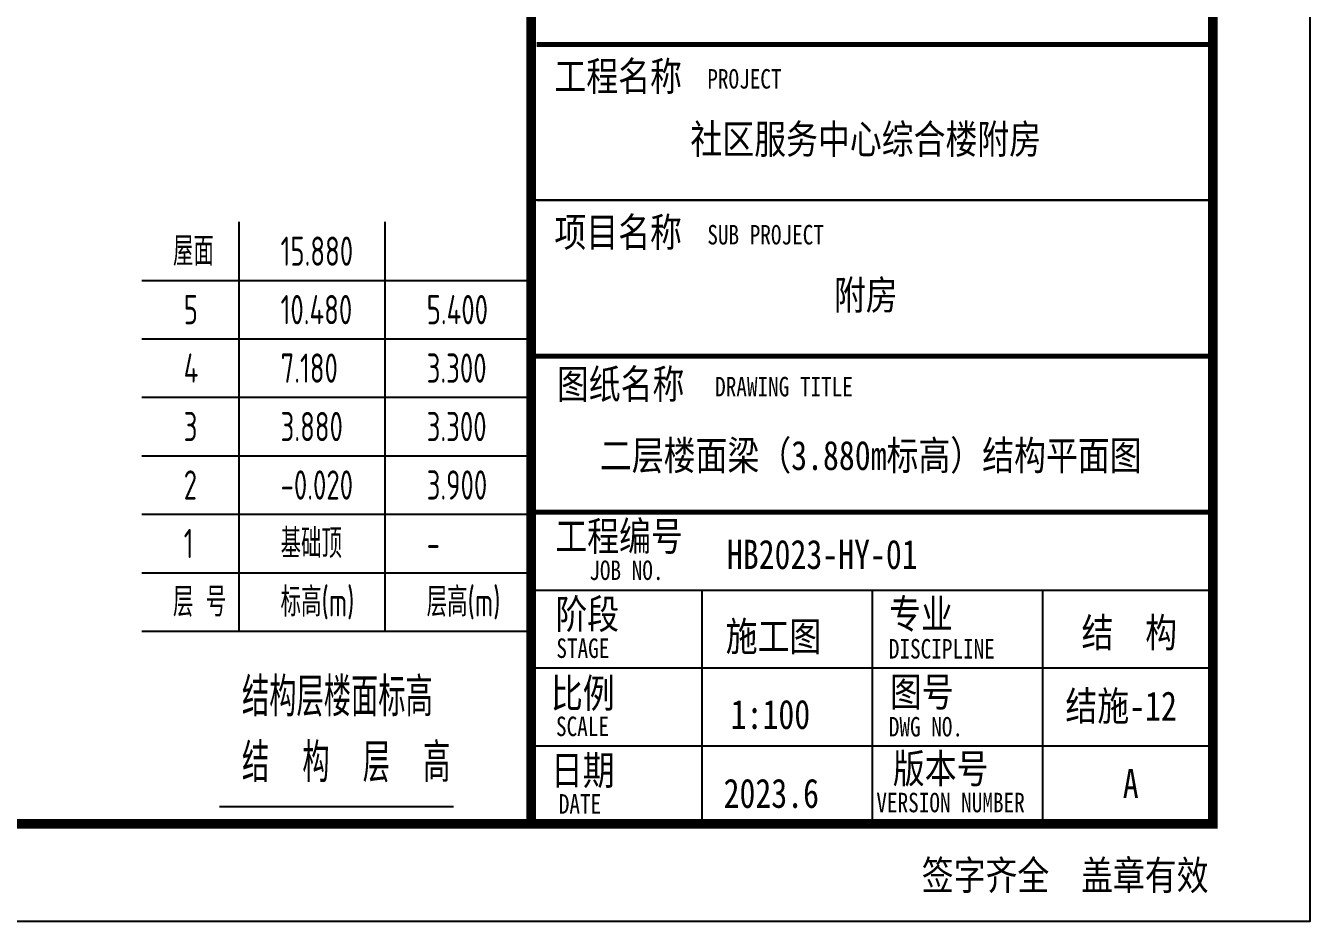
# Model space of a CAD drawing. Extents: x 1051052 to 1482120, y -981644 to -673261.
# Drawn here: x 1208206 to 1221397, y -981644 to -972452 of the extents above; entities that cross this region are included whole.
import ezdxf
from ezdxf.enums import TextEntityAlignment as Align

# ---------------------------------------------------------------- set-up
doc = ezdxf.new("R2010")
doc.units = 0
doc.header["$LTSCALE"] = 1000
doc.header["$MEASUREMENT"] = 0
doc.layers.add('TITLE', color=7, linetype='Continuous', lineweight=25)
for name, color, linetype in [('TK', 142, 'Continuous'), ('XM', 7, 'Continuous'), ('填充', 8, 'Continuous')]:
    doc.layers.add(name, color=color, linetype=linetype)
doc.styles.add('FromPkpm', font='Pkpmeng', dxfattribs={"width": 0.7, "bigfont": 'hztxt'})
doc.styles.add('HYZT1', font='', dxfattribs={"width": 0.8})
doc.styles.add('TSSD_Dimension', font='Tssdeng.shx', dxfattribs={"width": 0.7, "bigfont": 'Hztxt.shx'})
doc.styles.get('HYZT1').set_extended_font_data('SimSun')

# ---------------------------------------------------------------- blocks, each defined once
blk = doc.blocks.new('A$C05385F37')
at = {"layer": 'TK'}
for p, q in [((-1000, -34600), (-8000, -34600)), ((-7944, -34600), (-1000, -34600)), ((-8000, -36200), (-1000, -36200)), ((-8000, -36200), (-1000, -36200)), ((-1000, -36200), (-8000, -36200)), ((-8000, -36200), (-1000, -36200)), ((-8000, -36200), (-2830, -36200)), ((-8000, -36200), (-1000, -36200)), ((-8000, -36200), (-1000, -36200)), ((-8000, -38600), (-1000, -38600)), ((-8000, -38600), (-1000, -38600)), ((-6250, -38600), (-6250, -41000)), ((-4500, -38600), (-4500, -41000)), ((-2750, -38600), (-2750, -41000)), ((-8000, -39400), (-1000, -39400)), ((-8000, -40200), (-1000, -40200))]:
    blk.add_line(p, q, dxfattribs=at)
for points, const_width in [([(-8000, -1000), (-8000, -41000)], 100), ([(-1000, -33000), (-7944, -33000)], 50), ([(-8000, -36200), (-1000, -36200)], 50), ([(-7944, -36200), (-1000, -36200)], 50), ([(-8000, -37800), (-1000, -37800)], 50)]:
    blk.add_lwpolyline(points, dxfattribs=dict(at, const_width=const_width))
at = {"layer": 'TK', "style": 'HYZT1', "width": 0.8}
for s, height, p in [('工程名称', 300, (-7762, -33477)), ('PROJECT', 200, (-6192, -33453)), ('项目名称', 300, (-7762, -35077)), ('SUB PROJECT', 200, (-6192, -35053)), ('图纸名称', 300, (-7737, -36636)), ('DRAWING TITLE', 200, (-6112, -36612)), ('工程编号', 300, (-7753, -38197)), ('JOB NO.', 200, (-7404, -38497)), ('阶段', 300, (-7753, -38997)), ('专业', 300, (-4325, -38995)), ('STAGE', 200, (-7742, -39297)), ('DISCIPLINE', 200, (-4328, -39303)), ('比例', 300, (-7798, -39809)), ('图号', 300, (-4317, -39795)), ('SCALE', 200, (-7746, -40099)), ('DWG NO.', 200, (-4328, -40103)), ('日期', 300, (-7798, -40600)), ('版本号', 300, (-4287, -40582)), ('DATE', 200, (-7717, -40895)), ('VERSION NUMBER', 200, (-4456, -40881)), ('签字齐全  盖章有效', 300, (-3990, -41678))]:
    blk.add_text(s, height=height, dxfattribs=at).set_placement(p)
blk = doc.blocks.new('A2K')
at = {"layer": 'TK'}
blk.add_lwpolyline([(0, 0), (59400, 0), (59400, 42000), (0, 42000)], close=True, dxfattribs=at)
at = {"layer": 'TK', "const_width": 100}
blk.add_lwpolyline([(2500, 1000), (58400, 1000), (58400, 41000), (2500, 41000)], close=True, dxfattribs=at)
at = {"color": 4}
blk.add_blockref('A$C05385F37', (59400, 42000), dxfattribs=at)
at = {"layer": 'XM', "style": 'HYZT1', "width": 0.8}
for s, p in [('社区服务中心综合楼附房', (54835, 8028)), ('附房', (54835, 6428))]:
    blk.add_text(s, height=300, dxfattribs=at).set_placement(p, align=Align.MIDDLE_CENTER)
for s, p in [('HB2023-HY-01', (53409, 3616)), ('施工图', (53397, 2774)), ('结  构', (57051, 2813)), ('1:100', (53448, 1974)), ('2023.6', (53375, 1164)), ('A', (57474, 1264))]:
    blk.add_text(s, height=300, dxfattribs=at).set_placement(p)

msp = doc.modelspace()

# ---------------------------------------------------------------- linework, layer by layer
at = {"layer": 'TITLE'}
for p, q in [((1210397.337, -978665.9), (1210397.337, -974465.9)), ((1211897.337, -978665.9), (1211897.337, -974465.9)), ((1209397.337, -975065.9), (1213397.337, -975065.9)), ((1209397.337, -975665.9), (1213397.337, -975665.9)), ((1209397.337, -976265.9), (1213397.337, -976265.9)), ((1209397.337, -976865.9), (1213397.337, -976865.9)), ((1209397.337, -977465.9), (1213397.337, -977465.9)), ((1209397.337, -978065.9), (1213397.337, -978065.9)), ((1209397.337, -978665.9), (1213397.337, -978665.9)), ((1210197.337, -980465.9), (1212597.337, -980465.9))]:
    msp.add_line(p, q, dxfattribs=at)

# ---------------------------------------------------------------- block references
at = {"layer": '填充'}
msp.add_blockref('A2K', (1161997.337, -981643.929), dxfattribs=at)

# ---------------------------------------------------------------- texts
at = {"layer": 'TITLE', "width": 0.7}
for s, height, style, p in [('屋面', 300, 'TSSD_Dimension', (1209718.168, -974765.9)), ('15.880', 300, 'TSSD_Dimension', (1210823.457, -974765.9)), ('5', 300, 'TSSD_Dimension', (1209828.427, -975365.9)), ('10.480', 300, 'TSSD_Dimension', (1210823.457, -975365.9)), ('5.400', 300, 'TSSD_Dimension', (1212323.457, -975365.9)), ('4', 300, 'TSSD_Dimension', (1209828.427, -975965.9)), ('7.180', 300, 'TSSD_Dimension', (1210823.457, -975965.9)), ('3.300', 300, 'TSSD_Dimension', (1212323.457, -975965.9)), ('3', 300, 'FromPkpm', (1209828.427, -976565.9)), ('3.880', 300, 'FromPkpm', (1210823.457, -976565.9)), ('3.300', 300, 'FromPkpm', (1212323.457, -976565.9)), ('2', 300, 'FromPkpm', (1209828.427, -977165.9)), ('-0.020', 300, 'FromPkpm', (1210823.457, -977165.9)), ('3.900', 300, 'FromPkpm', (1212323.457, -977165.9)), ('1', 300, 'FromPkpm', (1209828.427, -977765.9)), ('基础顶', 300, 'FromPkpm', (1210823.457, -977765.9)), ('-', 300, 'FromPkpm', (1212323.457, -977765.9)), ('层 号', 300, 'FromPkpm', (1209718.168, -978365.9)), ('标高(m)', 300, 'FromPkpm', (1210823.457, -978365.9)), ('层高(m)', 300, 'FromPkpm', (1212323.457, -978365.9)), ('结构层楼面标高', 400, 'FromPkpm', (1210426.459, -979340.9)), ('结  构  层  高', 400, 'FromPkpm', (1210426.459, -980015.9))]:
    msp.add_text(s, height=height, dxfattribs=dict(at, style=style)).set_placement(p, align=Align.MIDDLE_LEFT)
at = {"layer": 'XM', "style": 'HYZT1', "width": 0.8}
for s, p in [('二层楼面梁（3.880m标高）结构平面图', (1214102.251, -977012.069)), ('结施-12', (1218882.691, -979584.27))]:
    msp.add_text(s, height=300, dxfattribs=at).set_placement(p)

doc.saveas('drawing.dxf')
